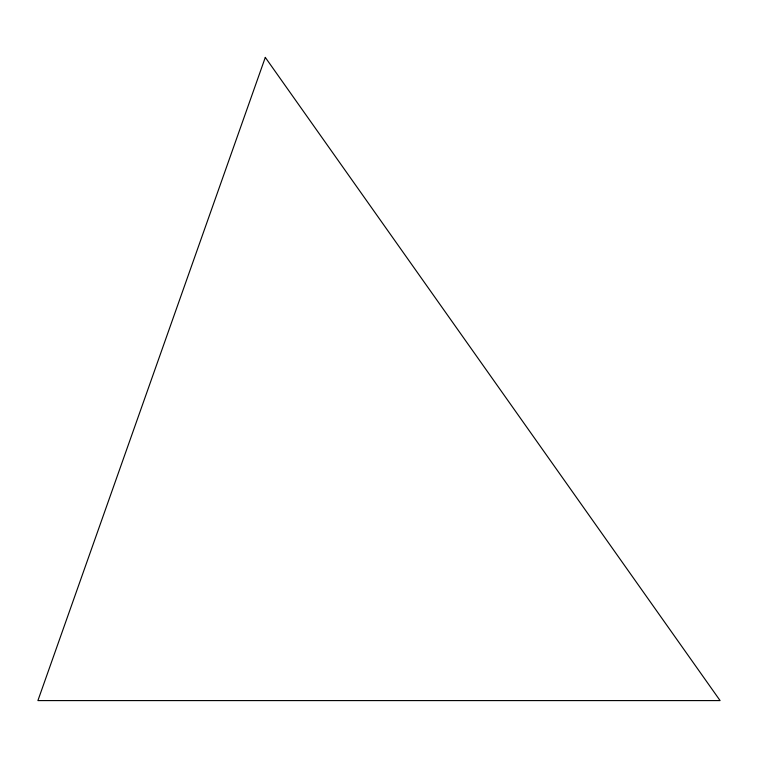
<?xml version="1.0" encoding="UTF-8"?>
<svg xmlns="http://www.w3.org/2000/svg" width="758" height="758" viewBox="0 0 758 758"><rect width="100%" height="100%" fill="white"/><g stroke="black" fill="none" stroke-linecap="round" stroke-linejoin="round"><path stroke-width="1.14" d="M265.3 57.409L37.9 700.591L720.1 700.591L265.3 57.409"/></g></svg>
